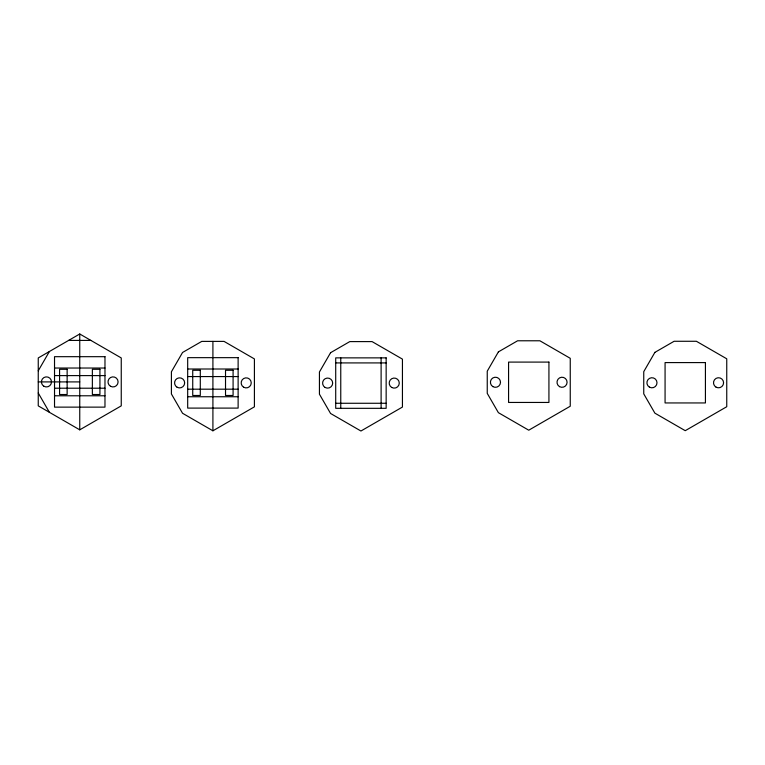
<?xml version="1.0" encoding="UTF-8"?>
<svg xmlns="http://www.w3.org/2000/svg" width="765" height="765" viewBox="0 0 765 765"><rect width="100%" height="100%" fill="white"/><g stroke="black" fill="none" stroke-linecap="round" stroke-linejoin="round"><path stroke-width="1.15" d="M38.25 370.805L49.39 351.518M79.751 333.989L38.25 357.944L38.25 405.871L79.751 429.834L121.252 405.871L121.252 357.944L79.751 333.989L79.751 429.834M212.909 430.8L254.41 406.837L254.41 358.919L224.049 341.391L201.769 341.391L182.548 352.483L171.408 371.78L171.408 393.975L182.548 413.272L212.909 430.8L212.909 341.391M68.611 340.415L90.892 340.415M335.711 362.916L386.153 362.916M54.525 368.032L104.977 368.032M187.683 369.007L238.125 369.007M54.525 375.605L104.977 375.605M187.683 376.571L238.125 376.571M38.25 381.907L79.751 381.907M54.525 388.209L104.977 388.209M187.683 389.184L238.125 389.184M54.525 395.782L104.977 395.782M187.683 396.748L238.125 396.748M335.711 403.27L386.153 403.27M38.25 393.009L49.39 412.297M381.113 357.867L381.113 408.319M340.76 357.867L340.76 408.319M330.576 352.703L319.435 371.991L319.435 394.195L330.576 413.483L360.937 431.011L402.438 407.057L402.438 359.129L372.077 341.601L349.796 341.601L330.576 352.703M498.388 351.881L487.248 371.178L487.248 393.373L498.388 412.67L528.749 430.198L570.25 406.234L570.25 358.316L539.889 340.779L517.609 340.779L498.388 351.881M654.888 352.369L643.748 371.666L643.748 393.86L654.888 413.157L685.249 430.685L726.75 406.722L726.75 358.804L696.389 341.276L674.108 341.276L654.888 352.369M104.977 356.681L54.525 356.681L54.525 407.133L104.977 407.133L104.977 356.681M238.125 357.657L187.683 357.657L187.683 408.099L238.125 408.099L238.125 357.657M386.153 357.867L335.711 357.867L335.711 408.319L386.153 408.319L386.153 357.867M548.926 362.094L508.572 362.094L508.572 402.447L548.926 402.447L548.926 362.094M705.426 362.591L665.072 362.591L665.072 402.945L705.426 402.945L705.426 362.591M67.138 369.294L59.574 369.294L59.574 394.52L67.138 394.52L67.138 369.294M99.928 369.294L92.364 369.294L92.364 394.52L99.928 394.52L99.928 369.294M200.296 370.27L192.732 370.27L192.732 395.486L200.296 395.486L200.296 370.27M233.086 370.27L225.522 370.27L225.522 395.486L233.086 395.486L233.086 370.27M43.94 386.277A5.049 5.049 0 0 0 51.504 381.907A5.049 5.049 0 0 0 43.94 377.537A5.049 5.049 0 0 0 43.94 386.277M110.523 386.277A5.049 5.049 0 0 0 118.087 381.907A5.049 5.049 0 0 0 110.523 377.537A5.049 5.049 0 0 0 110.523 386.277M177.088 387.243A5.049 5.049 0 0 0 184.661 382.882A5.049 5.049 0 0 0 177.088 378.512A5.049 5.049 0 0 0 177.088 387.243M243.681 387.243A5.049 5.049 0 0 0 251.245 382.882A5.049 5.049 0 0 0 243.681 378.512A5.049 5.049 0 0 0 243.681 387.243M325.115 387.463A5.049 5.049 0 0 0 332.679 383.093A5.049 5.049 0 0 0 325.115 378.723A5.049 5.049 0 0 0 325.115 387.463M391.709 387.463A5.049 5.049 0 0 0 399.273 383.093A5.049 5.049 0 0 0 391.709 378.723A5.049 5.049 0 0 0 391.709 387.463M492.928 386.641A5.049 5.049 0 0 0 500.501 382.271A5.049 5.049 0 0 0 492.928 377.9A5.049 5.049 0 0 0 492.928 386.641M559.521 386.641A5.049 5.049 0 0 0 567.085 382.271A5.049 5.049 0 0 0 559.521 377.9A5.049 5.049 0 0 0 559.521 386.641M649.428 387.138A5.049 5.049 0 0 0 657.001 382.768A5.049 5.049 0 0 0 649.428 378.398A5.049 5.049 0 0 0 649.428 387.138M716.021 387.138A5.049 5.049 0 0 0 723.585 382.768A5.049 5.049 0 0 0 716.021 378.398A5.049 5.049 0 0 0 716.021 387.138"/></g></svg>
